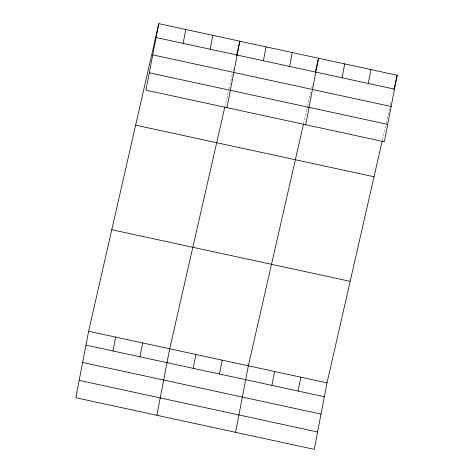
<?xml version="1.0" encoding="UTF-8"?>
<svg xmlns="http://www.w3.org/2000/svg" width="473" height="473" viewBox="0 0 473 473"><rect width="100%" height="100%" fill="white"/><g stroke="black" fill="none" stroke-linecap="round" stroke-linejoin="round"><path stroke-width="0.35" stroke-dasharray="2.37 1.77" d="M224.882 106.756L228.737 89.835M228.897 89.131L232.438 73.622M233.236 70.099L233.561 68.691M303.554 123.784L307.409 106.868M307.574 106.165L310.944 91.36M311.748 87.836L312.718 83.609M382.385 140.114L386.086 123.902M386.246 123.193L389.782 107.684M390.426 104.87L391.065 102.05"/><path stroke-width="0.71" d="M158.774 23.65L145.968 90.148L384.372 141.758L397.172 75.26L158.774 23.65L88.628 331.242L75.828 397.74L314.226 449.35L327.032 382.852L382.066 141.522M112.976 350.966L115.649 337.089M183.122 43.374L185.794 29.497M139.996 356.819L142.669 342.937M210.136 49.227L212.809 35.351M156.882 415.288L169.689 348.79L224.722 107.46M227.022 107.696L239.829 41.198L236.612 55.294M193.238 368.343L195.911 354.466M263.378 60.751L266.051 46.874M219.466 374.019L222.139 360.142M289.606 66.433L292.279 52.55M235.554 432.316L248.36 365.818L303.394 124.488M305.694 124.724L318.5 58.232L315.29 72.328M271.91 385.377L274.582 371.5M342.056 77.785L344.728 63.908M298.138 391.053L300.81 377.176M368.278 83.461L370.95 69.584M393.962 89.362L397.172 75.26M156.102 37.527L394.5 89.137M152.755 54.892L391.159 106.502M149.308 72.783L387.712 124.393M135.627 125.156L374.031 176.766M111.776 229.736L350.18 281.346M88.628 331.242L327.032 382.852M85.956 345.119L324.36 396.729M82.615 362.484L321.019 414.094M79.168 380.375L317.572 431.985"/></g></svg>
